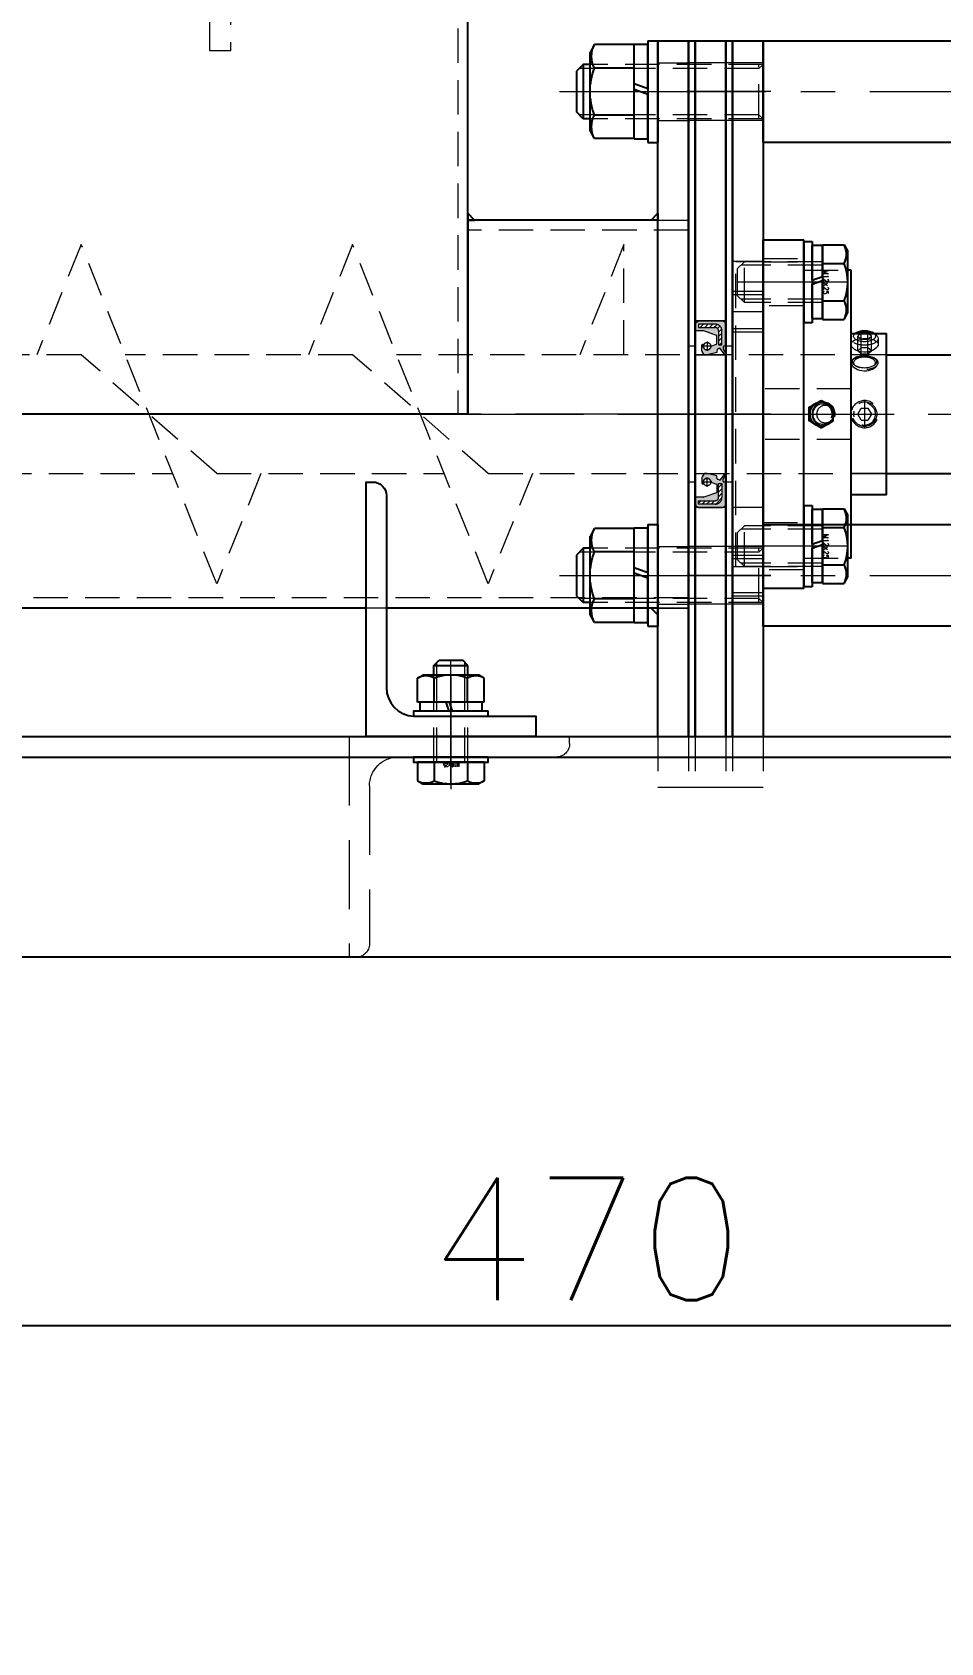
# Model space of a CAD drawing. Header units: millimetres. Extents: x 0 to 49006, y -7876 to 6995.
# Drawn here: x 31811.3 to 32079.1, y 2255.5 to 2730 of the extents above; entities that cross this region are included whole.
import ezdxf
from ezdxf import colors
from ezdxf.entities.mleader import LeaderData, LeaderLine
from ezdxf.enums import TextEntityAlignment as Align
from ezdxf.math import Vec2, Vec3

# ---------------------------------------------------------------- set-up
doc = ezdxf.new("R2010")
doc.units = ezdxf.units.MM
doc.header["$LTSCALE"] = 3.2
doc.header["$PDMODE"] = 99
doc.header["$PDSIZE"] = 1
for name, pattern in [('CENTER2', [28.575, 19.05, -3.175, 3.175, -3.175]), ('HIDDEN', [9.525, 6.35, -3.175]), ('HIDDEN2', [4.7625, 3.175, -1.5875])]:
    doc.linetypes.add(name, pattern=pattern)
for name, color, linetype, lineweight in [('01_外形線', 7, 'Continuous', 25), ('02_細線', 5, 'Continuous', 13), ('03_かくれ線', 6, 'HIDDEN2', 13), ('04_HIDDEN', 2, 'HIDDEN', 13), ('04_中心線', 1, 'CENTER2', 9), ('05_CENTER', 4, 'CENTER2', 13), ('08_DIM', 3, 'Continuous', 13)]:
    doc.layers.add(name, color=color, linetype=linetype, lineweight=lineweight)
doc.styles.add('KSS_TXT', font='txt.shx', dxfattribs={"bigfont": 'extfont2.shx'})
doc.styles.get("Standard").update_dxf_attribs({"font": 'txt.shx', "bigfont": 'extfont2.shx'})
doc.styles.add('寸法用', font='simplex.shx', dxfattribs={"width": 0.8, "bigfont": '@extfont2.shx'})
doc.dimstyles.new('KSS_DIM', dxfattribs={"dimscale": 12, "dimtxt": 3, "dimasz": 2.5, "dimexe": 1.25, "dimexo": 0.625, "dimtad": 1, "dimdsep": 46, "dimtxsty": 'KSS_TXT', "dimblk": 'OPEN30', "dimcen": 0, "dimazin": 2, "dimtfac": 0.75, "dimtmove": 0, "dimatfit": 3, "dimldrblk": 'OPEN30', "dimfxl": 1.25, "dimtolj": 1, "dimarcsym": 0})
pattern_1 = [(225, (44255.6421, 3018.9437), (0.67351921, -0.67351921), [])]

# ---------------------------------------------------------------- blocks, each defined once
blk = doc.blocks.new('_Open30')
at = {"color": 0, "linetype": 'ByBlock', "lineweight": -2}
for p, q in [((-1, 0.268), (0, 0)), ((0, 0), (-1, -0.268)), ((0, 0), (-1, 0))]:
    blk.add_line(p, q, dxfattribs=at)
blk = doc.blocks.new('*D1969')
at = {"layer": '08_DIM', "color": 0, "lineweight": -2, "transparency": 16777216}
for p, q in [((31997.22, 2947.45), (32527.08, 2947.45)), ((32512.08, 2647.45), (32512.08, 2917.45)), ((32279.87, 2617.45), (32527.08, 2617.45))]:
    blk.add_line(p, q, dxfattribs=at)
at = {"layer": 'Defpoints', "color": 0, "transparency": 16777216}
for p in [(31989.72, 2947.45), (32512.08, 2947.45), (32272.37, 2617.45)]:
    blk.add_point(p, dxfattribs=at)
at = {"layer": '08_DIM', "color": 0, "lineweight": -2, "transparency": 16777216, "xscale": 30, "yscale": 30, "zscale": 30}
for p, rotation in [((32512.08, 2947.45), 90), ((32512.08, 2617.45), 270)]:
    blk.add_blockref('_Open30', p, dxfattribs=dict(at, rotation=rotation))
at = {"layer": '08_DIM', "color": 0, "transparency": 16777216, "insert": (32486.58, 2782.45), "char_height": 36, "attachment_point": 5, "rotation": 90, "style": 'KSS_TXT'}
blk.add_mtext('\\A1;330', dxfattribs=at)
blk = doc.blocks.new('*D1971')
at = {"layer": '08_DIM', "color": 0, "lineweight": -2, "transparency": 16777216}
for p, q in [((31739.72, 2589.8), (31739.72, 2333.95)), ((32209.72, 2367.53), (32209.72, 2333.95)), ((31769.72, 2348.95), (32179.72, 2348.95))]:
    blk.add_line(p, q, dxfattribs=at)
at = {"layer": 'Defpoints', "color": 0, "transparency": 16777216}
for p in [(31739.72, 2597.3), (32209.72, 2375.03), (32209.72, 2348.95)]:
    blk.add_point(p, dxfattribs=at)
at = {"layer": '08_DIM', "color": 0, "lineweight": -2, "transparency": 16777216, "xscale": 30, "yscale": 30, "zscale": 30, "rotation": 180}
blk.add_blockref('_Open30', (31739.72, 2348.95), dxfattribs=at)
at = {"layer": '08_DIM', "color": 0, "lineweight": -2, "transparency": 16777216, "xscale": 30, "yscale": 30, "zscale": 30}
blk.add_blockref('_Open30', (32209.72, 2348.95), dxfattribs=at)
at = {"layer": '08_DIM', "color": 0, "transparency": 16777216, "insert": (31974.72, 2374.45), "char_height": 36, "attachment_point": 5, "style": 'KSS_TXT'}
blk.add_mtext('\\A1;470', dxfattribs=at)
blk = doc.blocks.new('A$C402B3D07_1_1')
at = {"color": 0}
for p, q in [((0, 0), (-65, 0)), ((-65, -2), (-65, 0)), ((0, 0), (0, -65)), ((-61, -6), (-14.5, -6)), ((-6, -14.5), (-6, -61)), ((-2, -65), (0, -65))]:
    blk.add_line(p, q, dxfattribs=at)
for centre, radius, start, end in [((-61, -2), 4, 180, 270), ((-14.5, -14.5), 8.5, 0, 90), ((-2, -61), 4, 180, 270)]:
    blk.add_arc(centre, radius, start, end, dxfattribs=at)
blk = doc.blocks.new('A$C7EEE41D5_1_1')
at = {"color": 0}
blk.add_line((30, 54), (580, 54), dxfattribs=at)
blk.add_lwpolyline([(30, 60), (580, 60), (580, -5), (30, -5)], close=True, dxfattribs=at)
at = {"layer": '05_CENTER'}
blk.add_line((370, 69.23), (370, 44.56), dxfattribs=at)
at = {"layer": '04_HIDDEN', "xscale": -1}
blk.add_blockref('A$C402B3D07_1_1', (340, 60), dxfattribs=at)
blk = doc.blocks.new('*D2017')
at = {"layer": '08_DIM', "color": 0, "lineweight": -2, "transparency": 16777216}
for p, q in [((31957.22, 5066.45), (32874.79, 5066.45)), ((32859.79, 502.45), (32859.79, 5036.45)), ((32867.29, 472.45), (32844.79, 472.45))]:
    blk.add_line(p, q, dxfattribs=at)
at = {"layer": 'Defpoints', "color": 0, "transparency": 16777216}
for p in [(31949.72, 5066.45), (32859.79, 5066.45), (32874.79, 472.45)]:
    blk.add_point(p, dxfattribs=at)
at = {"layer": '08_DIM', "color": 0, "lineweight": -2, "transparency": 16777216, "xscale": 30, "yscale": 30, "zscale": 30}
for p, rotation in [((32859.79, 5066.45), 90), ((32859.79, 472.45), 270)]:
    blk.add_blockref('_Open30', p, dxfattribs=dict(at, rotation=rotation))
at = {"layer": '08_DIM', "color": 0, "transparency": 16777216, "insert": (32834.29, 2769.45), "char_height": 36, "attachment_point": 5, "rotation": 90, "style": 'KSS_TXT'}
blk.add_mtext('\\A1;4594', dxfattribs=at)
blk = doc.blocks.new('AM_BALLOON1')
at = {"transparency": 16777216}
blk.add_circle((0, 0), 5, dxfattribs=at)
blk.add_attdef('B_NUMBER', text='', height=3, dxfattribs=at).set_placement((0, 0), align=Align.MIDDLE_CENTER)
blk = doc.blocks.new('_OPEN')
at = {"color": 0, "linetype": 'ByBlock'}
for p, q in [((-1, 0.167), (0, 0)), ((0, 0), (-1, -0.167)), ((0, 0), (-1, 0))]:
    blk.add_line(p, q, dxfattribs=at)

msp = doc.modelspace()

# ---------------------------------------------------------------- hatches: boundary and pattern name
at = {"layer": '03_かくれ線', "transparency": 33554521}
h = msp.add_hatch(color=256, dxfattribs=at)
h.dxf.hatch_style = 1
h.paths.add_polyline_path([(32011.322, 2637.453), (32012.986, 2638.102, 0.3088836), (32013.05, 2638.196), (32013.05, 2640.548, 0.3190695), (32012.982, 2640.642), (32009.222, 2641.953), (32006.822, 2641.953, -0.4142136), (32006.722, 2642.053), (32006.722, 2643.953), (32006.862, 2644.168), (32006.862, 2644.353, -0.5051343), (32006.992, 2644.448), (32007.697, 2644.935, -0.1522158), (32007.753, 2644.953), (32014.699, 2644.953, -0.1164338), (32014.743, 2644.942), (32015.667, 2644.48, -0.284079), (32015.722, 2644.391), (32015.722, 2637.553, -0.4142136), (32015.622, 2637.453), (32015.17, 2637.453, 0.4142136), (32014.92, 2637.203), (32014.92, 2636.623), (32015.722, 2635.228), (32015.43, 2634.953), (32014.074, 2636.834, 0.3459578), (32013.955, 2636.868), (32013.263, 2636.588, 0.2442226), (32013.174, 2636.482), (32013.05, 2635.944), (32013.05, 2635.615), (32010.222, 2634.953), (32009.385, 2634.953), (32008.739, 2635.943, -0.1455715), (32008.722, 2635.997), (32008.722, 2637.872, -0.4142136), (32008.822, 2637.972), (32009.253, 2637.972, 1.2821135)])
h.paths.add_polyline_path([(32013.616, 2637.838), (32014.616, 2637.838), (32014.616, 2641.953, 0.4142136), (32012.616, 2643.953), (32007.672, 2643.953), (32007.672, 2642.953), (32012.616, 2642.953, -0.4142136), (32013.616, 2641.953)], flags=16)
at = {"layer": '03_かくれ線'}
h = msp.add_hatch(dxfattribs=at)
h.set_pattern_fill('ANSI31', color=256, scale=0.3, angle=180)
h.set_pattern_definition(pattern_1)
h.paths.add_polyline_path([(32014.616, 2641.953), (32014.616, 2637.838), (32013.616, 2637.838), (32013.616, 2641.953, 0.4142136), (32012.616, 2642.953), (32007.672, 2642.953), (32007.672, 2643.953), (32012.616, 2643.953, -0.4142136)])
at = {"layer": '03_かくれ線', "transparency": 33554521}
h = msp.add_hatch(color=256, dxfattribs=at)
h.dxf.hatch_style = 1
h.paths.add_polyline_path([(32011.322, 2597.453), (32012.986, 2596.803, -0.3088836), (32013.05, 2596.709), (32013.05, 2594.357, -0.3190695), (32012.982, 2594.263), (32009.222, 2592.953), (32006.822, 2592.953, 0.4142136), (32006.722, 2592.853), (32006.722, 2590.953), (32006.862, 2590.738), (32006.862, 2590.553, 0.5051343), (32006.992, 2590.457), (32007.697, 2589.97, 0.1522158), (32007.753, 2589.953), (32014.699, 2589.953, 0.1164338), (32014.743, 2589.963), (32015.667, 2590.425, 0.284079), (32015.722, 2590.514), (32015.722, 2597.353, 0.4142136), (32015.622, 2597.453), (32015.17, 2597.453, -0.4142136), (32014.92, 2597.703), (32014.92, 2598.282), (32015.722, 2599.677), (32015.43, 2599.953), (32014.074, 2598.071, -0.3459578), (32013.955, 2598.037), (32013.263, 2598.318, -0.2442226), (32013.174, 2598.423), (32013.05, 2598.961), (32013.05, 2599.29), (32010.222, 2599.953), (32009.385, 2599.953), (32008.739, 2598.962, 0.1455715), (32008.722, 2598.908), (32008.722, 2597.033, 0.4142136), (32008.822, 2596.933), (32009.253, 2596.933, -1.2821135)])
h.paths.add_polyline_path([(32013.616, 2597.067), (32014.616, 2597.067), (32014.616, 2592.953, -0.4142136), (32012.616, 2590.953), (32007.672, 2590.953), (32007.672, 2591.953), (32012.616, 2591.953, 0.4142136), (32013.616, 2592.953)], flags=16)
at = {"layer": '03_かくれ線'}
h = msp.add_hatch(dxfattribs=at)
h.set_pattern_fill('ANSI31', color=256, scale=0.3, angle=180)
h.set_pattern_definition(pattern_1)
h.paths.add_polyline_path([(32014.616, 2592.953), (32014.616, 2597.067), (32013.616, 2597.067), (32013.616, 2592.953, -0.4142136), (32012.616, 2591.953), (32007.672, 2591.953), (32007.672, 2590.953), (32012.616, 2590.953, 0.4142136)])

# ---------------------------------------------------------------- linework, layer by layer
at = {"color": 0}
for p, q in [((31939.722, 2617.453), (31939.722, 2941.453)), ((31995.722, 2727.453), (32004.722, 2727.453)), ((31995.722, 2522.453), (31995.722, 2727.453)), ((32004.722, 2727.453), (32004.722, 2522.453)), ((31995.722, 2674.603), (31939.722, 2674.603)), ((31939.722, 2617.453), (31539.722, 2617.453)), ((31909.722, 2560.303), (31545.722, 2560.303)), ((31995.722, 2560.303), (31915.722, 2560.303))]:
    msp.add_line(p, q, dxfattribs=at)
for p, q in [((32004.722, 2522.453), (32004.722, 2727.453)), ((32004.722, 2727.453), (32006.722, 2727.453)), ((32006.722, 2522.453), (32006.722, 2727.453)), ((32006.722, 2727.453), (32015.722, 2727.453)), ((32006.722, 2727.453), (32006.722, 2522.453)), ((32015.722, 2727.453), (32015.722, 2522.453)), ((32015.722, 2522.453), (32015.722, 2727.453)), ((32015.722, 2727.453), (32017.722, 2727.453)), ((32017.722, 2522.453), (32017.722, 2727.453)), ((32017.722, 2727.453), (32026.722, 2727.453)), ((32017.722, 2727.453), (32017.722, 2522.453)), ((32026.722, 2727.453), (32026.722, 2522.453)), ((32063.122, 2634.953), (32125.322, 2634.953)), ((32063.122, 2599.953), (32125.322, 2599.953))]:
    msp.add_line(p, q)
msp.add_lwpolyline([(32026.722, 2727.453), (32176.722, 2727.453), (32176.722, 2697.453), (32026.722, 2697.453)], close=True)
for points in [[(31973.722, 2720.453), (31971.722, 2718.453)], [(31971.722, 2718.453), (31971.722, 2706.453)], [(31975.722, 2720.453), (31973.722, 2720.453)], [(31973.722, 2720.453), (31973.722, 2704.453)], [(31973.722, 2704.453), (31971.722, 2706.453)], [(31975.722, 2704.453), (31973.722, 2704.453)], [(31939.722, 2674.603), (31939.722, 2617.453), (31539.722, 2617.453), (31539.722, 2674.603)]]:
    msp.add_lwpolyline(points)
at = {"color": 3}
for points in [[(31939.722, 2674.603), (31941.722, 2674.603), (31941.722, 2674.603), (31939.722, 2676.603)], [(31995.722, 2674.603), (31993.722, 2674.603), (31993.722, 2674.603), (31995.722, 2676.603)], [(31995.722, 2560.303), (31993.722, 2560.303), (31993.722, 2560.303), (31995.722, 2558.303)]]:
    msp.add_lwpolyline(points, close=True, dxfattribs=at)
msp.add_lwpolyline([(31924.222, 2528.453), (31959.722, 2528.453), (31959.722, 2522.453), (31909.722, 2522.453), (31909.722, 2597.453), (31911.722, 2597.453, -0.4142136), (31915.722, 2593.453), (31915.722, 2536.953, 0.3971067), (31923.723, 2528.467)], format="xyb")
at = {"transparency": 33554534}
msp.add_lwpolyline([(32026.722, 2584.953), (32176.722, 2584.953), (32176.722, 2554.953), (32026.722, 2554.953)], close=True, dxfattribs=at)
for points in [[(31973.722, 2577.953), (31971.722, 2575.953)], [(31975.722, 2577.953), (31973.722, 2577.953)], [(31973.722, 2577.953), (31973.722, 2561.953)], [(31971.722, 2575.953), (31971.722, 2563.953)], [(31973.722, 2561.953), (31971.722, 2563.953)], [(31975.722, 2561.953), (31973.722, 2561.953)]]:
    msp.add_lwpolyline(points, dxfattribs=at)
at = {"layer": '01_外形線'}
for points in [[(31977.083, 2726.309), (31975.722, 2723.953)], [(31975.722, 2700.953), (31975.722, 2723.953)], [(31988.722, 2726.309), (31977.083, 2726.309)], [(31988.722, 2714.708), (31988.722, 2726.453)], [(31988.722, 2726.453), (31992.722, 2726.453)], [(31988.722, 2698.596), (31988.722, 2726.309)], [(31992.722, 2727.453), (31992.722, 2697.453)], [(31992.722, 2727.453), (31995.722, 2727.453)], [(31992.722, 2713.253), (31992.722, 2726.453)], [(31995.722, 2727.453), (31995.722, 2697.453)], [(31988.722, 2719.381), (31977.083, 2719.381)], [(31992.722, 2713.253), (31988.722, 2714.708)], [(31988.722, 2698.453), (31988.722, 2713.108)], [(31992.722, 2711.653), (31988.722, 2713.108)], [(31992.722, 2698.453), (31992.722, 2711.653)], [(31988.722, 2705.524), (31977.083, 2705.524)], [(31977.083, 2698.596), (31975.722, 2700.953)], [(31988.722, 2698.596), (31977.083, 2698.596)], [(31992.722, 2698.453), (31988.722, 2698.453)], [(31992.722, 2697.453), (31995.722, 2697.453)], [(32026.722, 2566.062), (32026.722, 2668.843)], [(32026.722, 2668.843), (32038.722, 2668.843)], [(32038.722, 2617.453), (32038.722, 2668.843)], [(32038.722, 2668.343), (32038.722, 2644.343)], [(32038.722, 2668.343), (32041.222, 2668.343)], [(32041.222, 2668.343), (32041.222, 2644.343)], [(32041.222, 2656.943), (32041.222, 2667.093)], [(32044.222, 2667.093), (32041.222, 2667.093)], [(32044.222, 2667.313), (32050.585, 2667.313)], [(32044.222, 2667.313), (32044.222, 2645.374)], [(32044.222, 2658.035), (32044.222, 2667.093)], [(32050.585, 2667.313), (32051.722, 2665.343)], [(32044.222, 2661.828), (32050.585, 2661.828)], [(32051.722, 2647.343), (32051.722, 2665.343)], [(32041.222, 2656.943), (32044.222, 2658.035)], [(32041.222, 2655.743), (32044.222, 2656.835)], [(32044.222, 2645.593), (32044.222, 2656.835)], [(32052.722, 2659.853), (32051.722, 2659.853)], [(32052.722, 2575.053), (32052.722, 2659.853)], [(32041.222, 2645.593), (32041.222, 2655.743)], [(32044.222, 2650.859), (32050.585, 2650.859)], [(32050.585, 2645.374), (32051.722, 2647.343)], [(32041.222, 2644.343), (32038.722, 2644.343)], [(32041.222, 2645.593), (32044.222, 2645.593)], [(32044.222, 2645.374), (32050.585, 2645.374)], [(32052.722, 2641.178), (32063.122, 2641.178)], [(32053.356, 2640.893), (32053.759, 2641.178)], [(32053.759, 2641.178), (32053.983, 2641.335)], [(32059.262, 2641.335), (32059.485, 2641.178)], [(32059.485, 2641.178), (32059.888, 2640.893)], [(32063.122, 2593.728), (32063.122, 2641.178)], [(32038.722, 2566.062), (32038.722, 2617.453)], [(32038.722, 2590.562), (32038.722, 2566.562)], [(32038.722, 2590.562), (32041.222, 2590.562)], [(32041.222, 2590.562), (32041.222, 2566.562)], [(32063.122, 2593.728), (32052.722, 2593.728)], [(32041.222, 2579.162), (32041.222, 2589.312)], [(32044.222, 2589.312), (32041.222, 2589.312)], [(32044.222, 2589.531), (32050.585, 2589.531)], [(32044.222, 2589.531), (32044.222, 2567.592)], [(32044.222, 2580.254), (32044.222, 2589.312)], [(32050.585, 2589.531), (32051.722, 2587.562)], [(32051.722, 2569.562), (32051.722, 2587.562)], [(32044.222, 2584.046), (32050.585, 2584.046)], [(32041.222, 2579.162), (32044.222, 2580.254)], [(32041.222, 2577.962), (32044.222, 2579.054)], [(32041.222, 2567.812), (32041.222, 2577.962)], [(32044.222, 2567.812), (32044.222, 2579.054)], [(32044.222, 2573.077), (32050.585, 2573.077)], [(32052.722, 2575.053), (32051.722, 2575.053)], [(32041.222, 2567.812), (32044.222, 2567.812)], [(32044.222, 2567.592), (32050.585, 2567.592)], [(32050.585, 2567.592), (32051.722, 2569.562)], [(32038.722, 2566.062), (32026.722, 2566.062)], [(32041.222, 2566.562), (32038.722, 2566.562)], [(31929.722, 2543.453), (31931.222, 2544.953)], [(31929.722, 2543.453), (31939.722, 2543.453)], [(31929.722, 2540.603), (31929.722, 2543.453)], [(31931.222, 2544.953), (31938.222, 2544.953)], [(31939.722, 2543.453), (31938.222, 2544.953)], [(31939.722, 2540.603), (31939.722, 2543.453)], [(31924.907, 2539.699), (31926.472, 2540.603)], [(31924.907, 2532.603), (31924.907, 2539.699)], [(31942.972, 2540.603), (31926.472, 2540.603)], [(31929.815, 2532.603), (31929.815, 2539.699)], [(31939.63, 2532.603), (31939.63, 2539.699)], [(31944.537, 2539.699), (31942.972, 2540.603)], [(31944.537, 2532.603), (31944.537, 2539.699)], [(31944.537, 2532.603), (31924.907, 2532.603)], [(31933.312, 2532.603), (31925.522, 2532.603)], [(31925.522, 2532.603), (31925.522, 2529.953)], [(31934.222, 2529.953), (31925.522, 2529.953)], [(31934.222, 2529.953), (31933.312, 2532.603)], [(31943.922, 2532.603), (31934.312, 2532.603)], [(31935.222, 2529.953), (31934.312, 2532.603)], [(31943.922, 2529.953), (31935.222, 2529.953)], [(31943.922, 2529.953), (31943.922, 2532.603)], [(31924.907, 2514.953), (31924.907, 2509.456)], [(31944.537, 2514.953), (31924.907, 2514.953)], [(31929.815, 2514.953), (31929.815, 2509.456)], [(31939.63, 2514.953), (31939.63, 2509.456)], [(31944.537, 2514.953), (31944.537, 2509.456)], [(31924.907, 2509.456), (31926.472, 2508.553)], [(31926.472, 2508.553), (31942.972, 2508.553)], [(31944.537, 2509.456), (31942.972, 2508.553)]]:
    msp.add_lwpolyline(points, dxfattribs=at)
for points in [[(31977.083, 2719.381, -0.2679491), (31977.083, 2726.309)], [(31977.083, 2705.524, -0.1963667), (31977.083, 2719.381)], [(31977.083, 2698.596, -0.2679491), (31977.083, 2705.524)], [(32050.585, 2661.828, 0.2679491), (32050.585, 2667.313)], [(32050.585, 2650.859, 0.2073316), (32050.585, 2661.828)], [(32050.585, 2645.374, 0.2679491), (32050.585, 2650.859)], [(32050.585, 2584.046, 0.2679491), (32050.585, 2589.531)], [(32050.585, 2573.077, 0.2073316), (32050.585, 2584.046)], [(32050.585, 2567.592, 0.2679491), (32050.585, 2573.077)], [(31929.815, 2539.699, 0.2679491), (31924.907, 2539.699)], [(31939.63, 2539.699, 0.1841118), (31929.815, 2539.699)], [(31944.537, 2539.699, 0.2679491), (31939.63, 2539.699)], [(31924.907, 2509.456, 0.2679491), (31929.815, 2509.456)], [(31929.815, 2509.456, 0.1841118), (31939.63, 2509.456)], [(31939.63, 2509.456, 0.2679491), (31944.537, 2509.456)]]:
    msp.add_lwpolyline(points, format="xyb", dxfattribs=at)
at = {"layer": '01_外形線', "transparency": 33554534}
for points in [[(31977.083, 2583.809), (31975.722, 2581.453)], [(31975.722, 2558.453), (31975.722, 2581.453)], [(31988.722, 2583.809), (31977.083, 2583.809)], [(31988.722, 2572.208), (31988.722, 2583.953)], [(31988.722, 2583.953), (31992.722, 2583.953)], [(31988.722, 2556.096), (31988.722, 2583.809)], [(31992.722, 2584.953), (31992.722, 2554.953)], [(31992.722, 2584.953), (31995.722, 2584.953)], [(31992.722, 2570.753), (31992.722, 2583.953)], [(31995.722, 2584.953), (31995.722, 2554.953)], [(31988.722, 2576.881), (31977.083, 2576.881)], [(31992.722, 2570.753), (31988.722, 2572.208)], [(31988.722, 2555.953), (31988.722, 2570.608)], [(31992.722, 2569.153), (31988.722, 2570.608)], [(31992.722, 2555.953), (31992.722, 2569.153)], [(31988.722, 2563.024), (31977.083, 2563.024)], [(31977.083, 2556.096), (31975.722, 2558.453)], [(31988.722, 2556.096), (31977.083, 2556.096)], [(31992.722, 2555.953), (31988.722, 2555.953)], [(31992.722, 2554.953), (31995.722, 2554.953)]]:
    msp.add_lwpolyline(points, dxfattribs=at)
for points in [[(31977.083, 2576.881, -0.2679491), (31977.083, 2583.809)], [(31977.083, 2563.024, -0.1963667), (31977.083, 2576.881)], [(31977.083, 2556.096, -0.2679491), (31977.083, 2563.024)]]:
    msp.add_lwpolyline(points, format="xyb", dxfattribs=at)
at = {"layer": '01_外形線'}
for points in [[(31923.722, 2528.453), (31945.722, 2528.453), (31945.722, 2529.953), (31923.722, 2529.953)], [(31945.722, 2516.453), (31923.722, 2516.453), (31923.722, 2514.953), (31945.722, 2514.953)]]:
    msp.add_lwpolyline(points, close=True, dxfattribs=at)
at = {"layer": '01_外形線', "extrusion": (0, 0, -1)}
for centre, major_axis, start_param, end_param in [((32056.622, 2639.738), (4, 0), 3.945084, 5.479694), ((32056.622, 2640.402), (3.233, 0), 3.7570724, 5.6677056)]:
    msp.add_ellipse(centre, major_axis=major_axis, ratio=0.5, start_param=start_param, end_param=end_param, dxfattribs=at)
at = {"layer": '02_細線'}
for points in [[(31975.722, 2719.253), (31972.522, 2719.253)], [(31975.722, 2705.653), (31972.522, 2705.653)], [(31930.622, 2540.603), (31930.622, 2544.353)], [(31938.822, 2540.603), (31938.822, 2544.353)]]:
    msp.add_lwpolyline(points, dxfattribs=at)
at = {"layer": '02_細線', "transparency": 33554534}
for points in [[(31975.722, 2576.753), (31972.522, 2576.753)], [(31975.722, 2563.153), (31972.522, 2563.153)]]:
    msp.add_lwpolyline(points, dxfattribs=at)
at = {"layer": '03_かくれ線'}
for p, q in [((31936.722, 2944.453), (31936.722, 2617.453)), ((31995.722, 2720.953), (32004.722, 2720.953)), ((32006.722, 2720.953), (32004.722, 2720.953)), ((32015.722, 2720.953), (32006.722, 2720.953)), ((32017.722, 2720.953), (32015.722, 2720.953)), ((32026.722, 2720.953), (32017.722, 2720.953)), ((31995.722, 2703.953), (32004.722, 2703.953)), ((32006.722, 2703.953), (32004.722, 2703.953)), ((32015.722, 2703.953), (32006.722, 2703.953)), ((32017.722, 2703.953), (32015.722, 2703.953)), ((32026.722, 2703.953), (32017.722, 2703.953)), ((32004.722, 2671.603), (31939.722, 2671.603)), ((31995.722, 2674.603), (32004.722, 2674.603)), ((31995.722, 2674.603), (32004.722, 2674.603)), ((32004.722, 2674.603), (32004.722, 2560.303)), ((31825.722, 2667.453), (31812.722, 2634.953)), ((31865.722, 2567.453), (31825.722, 2667.453)), ((31905.722, 2667.453), (31892.722, 2634.953)), ((31945.722, 2567.453), (31905.722, 2667.453)), ((31985.722, 2667.453), (31972.722, 2634.953)), ((31985.722, 2634.953), (31985.722, 2667.453)), ((32026.722, 2662.453), (32017.722, 2662.453)), ((32017.722, 2653.675), (32026.722, 2653.675)), ((32017.722, 2652.675), (32026.722, 2652.675)), ((32015.722, 2644.953), (32006.722, 2644.953)), ((32017.722, 2642.675), (32026.722, 2642.675)), ((32017.722, 2641.675), (32026.722, 2641.675)), ((31865.722, 2599.953), (31825.722, 2634.953)), ((31945.722, 2599.953), (31905.722, 2634.953)), ((32006.722, 2637.453), (32004.722, 2637.453)), ((32017.722, 2637.453), (32015.722, 2637.453)), ((31878.722, 2599.953), (31865.722, 2567.453)), ((31945.722, 2599.953), (32063.122, 2599.953)), ((31958.722, 2599.953), (31945.722, 2567.453)), ((32006.722, 2597.453), (32004.722, 2597.453)), ((32017.722, 2597.453), (32015.722, 2597.453)), ((32015.722, 2589.953), (32006.722, 2589.953)), ((32026.722, 2589.953), (32017.722, 2589.953)), ((31995.722, 2578.453), (32004.722, 2578.453)), ((32006.722, 2578.453), (32004.722, 2578.453)), ((32015.722, 2578.453), (32006.722, 2578.453)), ((32017.722, 2578.453), (32015.722, 2578.453)), ((32026.722, 2578.453), (32017.722, 2578.453)), ((32017.722, 2575.893), (32026.722, 2575.893)), ((32017.722, 2574.893), (32026.722, 2574.893)), ((32026.722, 2572.453), (32017.722, 2572.453)), ((32004.722, 2563.303), (31079.722, 2563.303)), ((32017.722, 2564.893), (32026.722, 2564.893)), ((32017.722, 2563.893), (32026.722, 2563.893)), ((31915.722, 2560.303), (31909.722, 2560.303)), ((31995.722, 2561.453), (32004.722, 2561.453)), ((31995.722, 2560.303), (32004.722, 2560.303)), ((32004.722, 2560.303), (31995.722, 2560.303)), ((31995.722, 2560.303), (32004.722, 2560.303)), ((32006.722, 2561.453), (32004.722, 2561.453)), ((32015.722, 2561.453), (32006.722, 2561.453)), ((32017.722, 2561.453), (32015.722, 2561.453)), ((32026.722, 2561.453), (32017.722, 2561.453)), ((31995.722, 2522.453), (31995.722, 2507.453)), ((32004.722, 2522.453), (32004.722, 2507.453)), ((32004.722, 2522.453), (32004.722, 2507.453)), ((32006.722, 2522.453), (32006.722, 2507.453)), ((32006.722, 2522.453), (32006.722, 2507.453)), ((32015.722, 2522.453), (32015.722, 2507.453)), ((32015.722, 2522.453), (32015.722, 2507.453)), ((32017.722, 2522.453), (32017.722, 2507.453)), ((32017.722, 2522.453), (32017.722, 2507.453)), ((32026.722, 2522.453), (32026.722, 2507.453)), ((32004.722, 2507.453), (31995.722, 2507.453)), ((32006.722, 2507.453), (32004.722, 2507.453)), ((32015.722, 2507.453), (32006.722, 2507.453)), ((32017.722, 2507.453), (32015.722, 2507.453)), ((32026.722, 2507.453), (32017.722, 2507.453))]:
    msp.add_line(p, q, dxfattribs=at)
msp.add_lwpolyline([(31863.722, 2724.453), (31863.722, 2879.453), (31869.722, 2879.453), (31869.722, 2724.453)], close=True, dxfattribs=at)
for points in [[(32026.722, 2720.453), (31975.722, 2720.453)], [(32025.522, 2719.253), (31975.722, 2719.253)], [(32025.522, 2704.453), (32025.522, 2720.453)], [(32025.522, 2719.253), (32026.722, 2720.453)], [(32025.522, 2705.653), (31975.722, 2705.653)], [(32026.722, 2704.453), (31975.722, 2704.453)], [(32025.522, 2705.653), (32026.722, 2704.453)], [(32018.722, 2572.453), (32018.722, 2662.453)], [(32018.722, 2662.453), (32026.722, 2662.453)], [(32021.222, 2662.343), (32019.222, 2660.343)], [(32044.222, 2662.343), (32021.222, 2662.343)], [(32021.222, 2650.343), (32021.222, 2662.343)], [(32026.722, 2663.343), (32038.722, 2663.343)], [(32026.722, 2662.346), (32038.722, 2662.346)], [(32019.222, 2652.343), (32019.222, 2660.343)], [(32044.222, 2661.343), (32020.222, 2661.343)], [(32038.722, 2659.853), (32051.722, 2659.853)], [(32021.222, 2650.343), (32019.222, 2652.343)], [(32044.222, 2651.343), (32020.222, 2651.343)], [(32044.222, 2650.343), (32021.222, 2650.343)], [(32038.722, 2649.343), (32026.722, 2649.343)], [(32052.622, 2637.998), (32052.622, 2639.738)], [(32052.622, 2637.999), (32052.671, 2638.301), (32052.828, 2638.603), (32053.09, 2638.873), (32053.449, 2639.108), (32053.902, 2639.307), (32054.43, 2639.467), (32055.026, 2639.586), (32055.668, 2639.664), (32056.142, 2639.695), (32056.622, 2639.705)], [(32060.622, 2637.999), (32060.598, 2637.778), (32060.471, 2637.433), (32060.238, 2637.09), (32059.904, 2636.76), (32059.479, 2636.455), (32058.968, 2636.187), (32058.39, 2635.969), (32057.76, 2635.812), (32057.097, 2635.723), (32056.429, 2635.708), (32055.766, 2635.765), (32055.131, 2635.89), (32054.538, 2636.078), (32053.999, 2636.322), (32053.532, 2636.611), (32053.149, 2636.936), (32052.864, 2637.28), (32052.688, 2637.63), (32052.623, 2637.976), (32052.622, 2637.999)], [(32055.612, 2641.277), (32054.602, 2640.402)], [(32054.602, 2636.072), (32054.602, 2640.402)], [(32054.602, 2640.402), (32055.612, 2639.527)], [(32055.612, 2641.277), (32057.633, 2641.277)], [(32055.612, 2635.197), (32055.612, 2641.277)], [(32055.612, 2639.527), (32057.633, 2639.527)], [(32056.622, 2639.705), (32057.288, 2639.685), (32057.936, 2639.626), (32058.545, 2639.527), (32059.101, 2639.388), (32059.591, 2639.208), (32059.998, 2638.988), (32060.311, 2638.728), (32060.52, 2638.435), (32060.615, 2638.116), (32060.622, 2637.999)], [(32058.643, 2640.402), (32057.633, 2641.277)], [(32057.633, 2635.197), (32057.633, 2641.277)], [(32057.633, 2639.527), (32058.643, 2640.402)], [(32058.643, 2636.072), (32058.643, 2640.402)], [(32060.622, 2639.738), (32060.622, 2637.997)], [(31825.722, 2634.953), (31758.722, 2634.953)], [(31905.722, 2634.953), (31838.722, 2634.953)], [(32063.122, 2634.953), (31918.722, 2634.953)], [(32006.722, 2634.953), (32015.722, 2634.953)], [(32060.622, 2632.608), (32060.567, 2632.928), (32060.403, 2633.218), (32060.136, 2633.472), (32059.775, 2633.688), (32059.319, 2633.867), (32058.789, 2634.007), (32058.188, 2634.109), (32057.542, 2634.175), (32056.878, 2634.204), (32056.208, 2634.2), (32055.562, 2634.164), (32054.947, 2634.094), (32054.373, 2633.988), (32053.86, 2633.846), (32053.413, 2633.66), (32053.057, 2633.433), (32052.802, 2633.166), (32052.708, 2633.003)], [(32063.122, 2634.953), (32052.722, 2634.953)], [(32053.356, 2633.763), (32053.669, 2633.984)], [(32055.612, 2636.947), (32054.602, 2636.072)], [(32054.602, 2636.072), (32055.612, 2635.197)], [(32057.633, 2636.947), (32055.612, 2636.947)], [(32055.612, 2635.197), (32057.633, 2635.197)], [(32058.643, 2636.072), (32057.633, 2636.947)], [(32057.633, 2635.197), (32058.643, 2636.072)], [(32059.575, 2633.984), (32059.888, 2633.763)], [(32052.708, 2633.003), (32052.656, 2632.862), (32052.622, 2632.608)], [(32052.622, 2632.608), (32052.643, 2632.402), (32052.704, 2632.19), (32052.718, 2632.155)], [(32052.718, 2632.155), (32052.889, 2631.84), (32053.173, 2631.494), (32053.555, 2631.16), (32054.022, 2630.858), (32054.572, 2630.596), (32055.182, 2630.394), (32055.831, 2630.263), (32056.503, 2630.208), (32057.163, 2630.233), (32057.808, 2630.332), (32058.417, 2630.501), (32058.976, 2630.73), (32059.482, 2631.015), (32059.908, 2631.338), (32060.246, 2631.691), (32060.481, 2632.054), (32060.587, 2632.335), (32060.622, 2632.608)], [(32053.983, 2631.675), (32053.669, 2631.896)], [(32059.575, 2631.896), (32059.262, 2631.675)], [(32052.722, 2624.953), (32026.722, 2624.953)], [(32040.175, 2617.453), (32040.176, 2617.596), (32040.181, 2618.068), (32040.192, 2618.536), (32040.23, 2619.473)], [(32040.23, 2619.473), (32041.899, 2620.484)], [(32040.23, 2619.473), (32040.545, 2619.473)], [(32042.323, 2620.484), (32040.545, 2619.473)], [(32040.545, 2619.473), (32040.567, 2618.982), (32040.584, 2618.483), (32040.595, 2617.97), (32040.599, 2617.453)], [(32041.899, 2620.484), (32043.677, 2621.494)], [(32043.992, 2621.494), (32042.323, 2620.484)], [(32043.677, 2621.494), (32045.346, 2620.484)], [(32043.677, 2621.494), (32043.992, 2621.494)], [(32045.115, 2620.863), (32043.992, 2621.494)], [(32045.769, 2620.484), (32045.115, 2620.863)], [(32045.346, 2620.484), (32047.123, 2619.473)], [(32047.19, 2619.628), (32045.769, 2620.484)], [(32047.123, 2619.473), (32047.101, 2618.982), (32047.084, 2618.483), (32047.073, 2617.97), (32047.069, 2617.453)], [(32047.123, 2619.473), (32047.439, 2619.473)], [(32047.439, 2619.473), (32047.19, 2619.628)], [(32047.449, 2619.266), (32047.439, 2619.473)], [(32047.489, 2617.981), (32047.487, 2618.068), (32047.476, 2618.536), (32047.449, 2619.266)], [(32054.602, 2617.453), (32055.612, 2619.203)], [(32055.612, 2619.203), (32057.633, 2619.203)], [(32057.633, 2619.203), (32058.643, 2617.453)], [(32040.23, 2615.432), (32040.207, 2615.923), (32040.19, 2616.422), (32040.179, 2616.935), (32040.175, 2617.453)], [(32041.899, 2614.421), (32040.23, 2615.432)], [(32040.23, 2615.432), (32040.545, 2615.432)], [(32040.599, 2617.453), (32040.599, 2617.309), (32040.594, 2616.837), (32040.583, 2616.369), (32040.545, 2615.432)], [(32040.545, 2615.432), (32042.323, 2614.421)], [(32043.677, 2613.411), (32041.899, 2614.421)], [(32042.323, 2614.421), (32043.992, 2613.411)], [(32045.346, 2614.421), (32043.677, 2613.411)], [(32045.113, 2614.041), (32045.769, 2614.421)], [(32047.123, 2615.432), (32045.346, 2614.421)], [(32045.769, 2614.421), (32047.194, 2615.28)], [(32047.069, 2617.453), (32047.069, 2617.309), (32047.075, 2616.837), (32047.086, 2616.369), (32047.123, 2615.432)], [(32047.123, 2615.432), (32047.439, 2615.432)], [(32047.194, 2615.28), (32047.439, 2615.432)], [(32047.439, 2615.432), (32047.449, 2615.642)], [(32047.449, 2615.642), (32047.461, 2615.923), (32047.478, 2616.422), (32047.489, 2616.935), (32047.493, 2617.453)], [(32047.493, 2617.453), (32047.489, 2617.981)], [(32055.612, 2615.703), (32054.602, 2617.453)], [(32055.612, 2615.703), (32057.633, 2615.703)], [(32058.643, 2617.453), (32057.633, 2615.703)], [(32052.722, 2609.953), (32026.722, 2609.953)], [(32043.677, 2613.411), (32043.992, 2613.411)], [(32043.992, 2613.411), (32045.113, 2614.041)], [(31785.722, 2599.953), (31852.722, 2599.953)], [(31865.722, 2599.953), (31932.722, 2599.953)], [(32006.722, 2599.953), (32015.722, 2599.953)], [(32063.122, 2599.953), (32052.722, 2599.953)], [(32021.222, 2584.562), (32019.222, 2582.562)], [(32019.222, 2574.562), (32019.222, 2582.562)], [(32044.222, 2583.562), (32020.222, 2583.562)], [(32044.222, 2584.562), (32021.222, 2584.562)], [(32021.222, 2572.562), (32021.222, 2584.562)], [(32026.722, 2585.562), (32038.722, 2585.562)], [(32026.722, 2572.453), (32018.722, 2572.453)], [(32021.222, 2572.562), (32019.222, 2574.562)], [(32044.222, 2573.562), (32020.222, 2573.562)], [(32044.222, 2572.562), (32021.222, 2572.562)], [(32026.722, 2572.559), (32038.722, 2572.559)], [(32038.722, 2571.562), (32026.722, 2571.562)], [(32038.722, 2575.053), (32051.722, 2575.053)], [(31929.722, 2514.953), (31929.722, 2540.603)], [(31930.622, 2514.953), (31930.622, 2540.603)], [(31938.822, 2514.953), (31938.822, 2540.603)], [(31939.722, 2514.953), (31939.722, 2540.603)]]:
    msp.add_lwpolyline(points, dxfattribs=at)
for points in [[(32013.05, 2635.615), (32010.222, 2634.953), (32009.385, 2634.953), (32008.739, 2635.943, -0.1455715), (32008.722, 2635.997), (32008.722, 2637.872, -0.4142136), (32008.822, 2637.972), (32009.253, 2637.972, 1.2821135), (32011.322, 2637.453), (32012.986, 2638.102, 0.3088836), (32013.05, 2638.196), (32013.05, 2640.548, 0.3190695), (32012.982, 2640.642), (32009.238, 2641.947, 0.0840374), (32009.205, 2641.953), (32006.822, 2641.953, -0.4142136), (32006.722, 2642.053), (32006.722, 2643.953), (32006.862, 2644.168), (32006.862, 2644.353, -0.4142136), (32006.962, 2644.453), (32006.998, 2644.453), (32007.697, 2644.935, -0.1522158), (32007.753, 2644.953), (32014.699, 2644.953, -0.1164338), (32014.743, 2644.942), (32015.667, 2644.48, -0.284079), (32015.722, 2644.391), (32015.722, 2637.553, -0.4142136), (32015.622, 2637.453), (32015.17, 2637.453, 0.4142136), (32014.92, 2637.203), (32014.92, 2636.623), (32015.722, 2635.228), (32015.43, 2634.953), (32014.074, 2636.834, 0.3459578), (32013.955, 2636.868), (32013.263, 2636.588, 0.2442226), (32013.174, 2636.482), (32013.05, 2635.944)], [(32007.672, 2642.953), (32012.616, 2642.953, -0.4142136), (32013.616, 2641.953), (32013.616, 2637.838), (32014.616, 2637.838), (32014.616, 2641.953, 0.4142136), (32012.616, 2643.953), (32007.672, 2643.953)], [(32013.05, 2599.29), (32010.222, 2599.953), (32009.385, 2599.953), (32008.739, 2598.962, 0.1455715), (32008.722, 2598.908), (32008.722, 2597.033, 0.4142136), (32008.822, 2596.933), (32009.253, 2596.933, -1.2821135), (32011.322, 2597.453), (32012.986, 2596.803, -0.3088836), (32013.05, 2596.709), (32013.05, 2594.357, -0.3190695), (32012.982, 2594.263), (32009.238, 2592.958, -0.0840374), (32009.205, 2592.953), (32006.822, 2592.953, 0.4142136), (32006.722, 2592.853), (32006.722, 2590.953), (32006.862, 2590.738), (32006.862, 2590.553, 0.4142136), (32006.962, 2590.453), (32006.998, 2590.453), (32007.697, 2589.97, 0.1522158), (32007.753, 2589.953), (32014.699, 2589.953, 0.1164338), (32014.743, 2589.963), (32015.667, 2590.425, 0.284079), (32015.722, 2590.514), (32015.722, 2597.353, 0.4142136), (32015.622, 2597.453), (32015.17, 2597.453, -0.4142136), (32014.92, 2597.703), (32014.92, 2598.282), (32015.722, 2599.677), (32015.43, 2599.953), (32014.074, 2598.071, -0.3459578), (32013.955, 2598.037), (32013.263, 2598.318, -0.2442226), (32013.174, 2598.423), (32013.05, 2598.961)], [(32007.672, 2591.953), (32012.616, 2591.953, 0.4142136), (32013.616, 2592.953), (32013.616, 2597.067), (32014.616, 2597.067), (32014.616, 2592.953, -0.4142136), (32012.616, 2590.953), (32007.672, 2590.953)]]:
    msp.add_lwpolyline(points, format="xyb", close=True, dxfattribs=at)
for points in [[(32006.722, 2617.453), (32006.722, 2642.053), (32006.722, 2643.953), (32006.862, 2644.168), (32006.862, 2644.353, -0.4142136), (32006.962, 2644.453), (32006.998, 2644.453), (32007.697, 2644.935, -0.1522158), (32007.753, 2644.953), (32014.699, 2644.953, -0.1164338), (32014.743, 2644.942), (32015.667, 2644.48, -0.284079), (32015.722, 2644.391), (32015.722, 2637.553), (32015.722, 2617.453)], [(32052.722, 2618.341, -8.8881944), (32052.722, 2616.564)], [(32053.499, 2616.616, -3.7320508), (32055.786, 2614.33)], [(32006.722, 2617.453), (32006.722, 2592.853), (32006.722, 2590.953), (32006.862, 2590.738), (32006.862, 2590.553, 0.4142136), (32006.962, 2590.453), (32006.998, 2590.453), (32007.697, 2589.97, 0.1522158), (32007.753, 2589.953), (32014.699, 2589.953, 0.1164338), (32014.743, 2589.963), (32015.667, 2590.425, 0.284079), (32015.722, 2590.514), (32015.722, 2597.353), (32015.722, 2617.453)], [(32052.722, 2616.564, -0.1125088), (32052.722, 2618.341)]]:
    msp.add_lwpolyline(points, format="xyb", dxfattribs=at)
at = {"layer": '03_かくれ線', "transparency": 33554534}
for points in [[(32026.722, 2577.953), (31975.722, 2577.953)], [(32025.522, 2576.753), (31975.722, 2576.753)], [(32025.522, 2561.953), (32025.522, 2577.953)], [(32025.522, 2576.753), (32026.722, 2577.953)], [(32025.522, 2563.153), (31975.722, 2563.153)], [(32026.722, 2561.953), (31975.722, 2561.953)], [(32025.522, 2563.153), (32026.722, 2561.953)]]:
    msp.add_lwpolyline(points, dxfattribs=at)
at = {"layer": '03_かくれ線'}
for centre, radius in [((32010.222, 2637.453), 1.1), ((32056.622, 2617.453), 3.616), ((32010.222, 2597.453), 1.1)]:
    msp.add_circle(centre, radius, dxfattribs=at)
at = {"layer": '03_かくれ線', "extrusion": (0, 0, -1)}
for centre, major_axis, ratio, start_param, end_param in [((32056.622, 2639.738), (4, 0), 0.5, 5.479694, 10.2282693), ((32056.622, 2640.402), (3.233, 0), 0.5, 5.6677056, 10.0402577), ((32044.046, 2617.453), (0, -3.5), 0.9848078, 1.5707963, 2.6179939), ((32044.046, 2617.453), (0, -3.5), 0.9848078, 2.6179939, 3.2929318), ((32044.046, 2617.453), (0, -3.5), 0.9848078, 3.2929318, 3.6651914), ((32044.046, 2617.453), (0, -3.5), 0.9848078, 3.6651914, 4.712389), ((32044.046, 2617.453), (0, -3.5), 0.9848078, 0.5235988, 1.5707963), ((32044.046, 2617.453), (0, -3.5), 0.9848078, 6.1318461, 6.8067841), ((32044.046, 2617.453), (0, -3.5), 0.9848078, 5.7595865, 6.1318461), ((32044.046, 2617.453), (0, -3.5), 0.9848078, 4.712389, 5.7595865)]:
    msp.add_ellipse(centre, major_axis=major_axis, ratio=ratio, start_param=start_param, end_param=end_param, dxfattribs=at)
for centre, major_axis, ratio in [((32056.622, 2632.608), (4, 0), 0.5), ((32056.622, 2632.94), (-3.616, 0), 0.5), ((32056.622, 2632.608), (3.233, 0), 0.5), ((32043.622, 2617.453), (0, 3.5), 0.9848078), ((32044.56, 2617.453), (0, 3.46), 0.9848078), ((32044.256, 2617.453), (0, 2.96), 0.9848078), ((32045.029, 2617.453), (0, 2.56), 0.9848078)]:
    msp.add_ellipse(centre, major_axis=major_axis, ratio=ratio, dxfattribs=at)
at = {"layer": '04_中心線'}
for p, q in [((31966.722, 2712.453), (32214.722, 2712.453)), ((31985.725, 2712.453), (32015.099, 2712.453)), ((32007.222, 2712.453), (32004.222, 2712.453)), ((32017.972, 2712.453), (32004.472, 2712.453)), ((32018.222, 2712.453), (32015.222, 2712.453)), ((32028.972, 2712.453), (32015.472, 2712.453)), ((32017.722, 2647.675), (32026.722, 2647.675)), ((32014.722, 2617.453), (31069.722, 2617.453)), ((31089.839, 2617.453), (32302.722, 2617.453)), ((31985.725, 2617.453), (32015.099, 2617.453)), ((32007.222, 2617.453), (32004.222, 2617.453)), ((32017.972, 2617.453), (32004.472, 2617.453)), ((32018.222, 2617.453), (32015.222, 2617.453)), ((32028.972, 2617.453), (32015.472, 2617.453)), ((31985.725, 2569.953), (32015.099, 2569.953)), ((32007.222, 2569.953), (32004.222, 2569.953)), ((32017.972, 2569.953), (32004.472, 2569.953)), ((32018.222, 2569.953), (32015.222, 2569.953)), ((32028.972, 2569.953), (32015.472, 2569.953)), ((32015.472, 2569.893), (32028.972, 2569.893)), ((31934.722, 2540.469), (31934.722, 2510.469))]:
    msp.add_line(p, q, dxfattribs=at)
at = {"layer": '04_中心線', "transparency": 33554534}
msp.add_line((31966.722, 2569.953), (32214.722, 2569.953), dxfattribs=at)
at = {"layer": '04_中心線'}
for points in [[(31975.722, 2712.453), (31988.722, 2712.453)], [(31988.722, 2712.453), (31992.722, 2712.453)], [(31992.722, 2712.453), (31995.722, 2712.453)], [(32051.722, 2656.343), (32019.222, 2656.343)], [(32039.322, 2656.343), (32026.122, 2656.343)], [(32041.222, 2656.343), (32038.722, 2656.343)], [(32010.222, 2638.828), (32010.222, 2636.078)], [(32011.597, 2637.453), (32008.847, 2637.453)], [(32056.622, 2621.653), (32056.622, 2613.253)], [(32017.972, 2617.453), (32004.472, 2617.453)], [(32016.502, 2617.453), (32065.342, 2617.453)], [(32011.597, 2597.453), (32008.847, 2597.453)], [(32010.222, 2596.078), (32010.222, 2598.828)], [(32051.722, 2578.562), (32019.222, 2578.562)], [(32039.322, 2578.562), (32026.122, 2578.562)], [(32041.222, 2578.562), (32038.722, 2578.562)], [(31934.722, 2508.553), (31934.722, 2544.953)], [(31934.722, 2540.603), (31934.722, 2532.603)], [(31934.722, 2532.603), (31934.722, 2529.953)], [(31934.722, 2529.953), (31934.722, 2528.453)]]:
    msp.add_lwpolyline(points, dxfattribs=at)
at = {"layer": '04_中心線', "transparency": 33554534}
for points in [[(31975.722, 2569.953), (31988.722, 2569.953)], [(31988.722, 2569.953), (31992.722, 2569.953)], [(31992.722, 2569.953), (31995.722, 2569.953)]]:
    msp.add_lwpolyline(points, dxfattribs=at)

# ---------------------------------------------------------------- block references
msp.add_blockref('A$C7EEE41D5_1_1', (31564.722, 2462.453))

# ---------------------------------------------------------------- texts
at = {"layer": '03_かくれ線', "style": '寸法用', "width": 0.8}
for s, height, rotation, p in [('M12×25', 1.5, 270, (32044.522, 2659.909)), ('M12×25', 1.5, 270, (32044.522, 2582.127)), ('M10×25', 1, 180, (31937.314, 2514.59))]:
    msp.add_text(s, height=height, rotation=rotation, dxfattribs=at).set_placement(p)

# ---------------------------------------------------------------- dimensions: what is measured, and where the dimension line sits
at = {"layer": '08_DIM', "color": 1}
for base, p1, p2, picture, middle in [((32859.793, 5066.453), (32874.793, 472.453), (31949.722, 5066.453), '*D2017', (32834.293, 2769.453)), ((32512.079, 2947.453), (32272.369, 2617.453), (31989.722, 2947.453), '*D1969', (32486.579, 2782.453))]:
    dim = msp.add_linear_dim(base=base, p1=p1, p2=p2, angle=90, dimstyle='KSS_DIM', override={"dimscale": 12}, dxfattribs=at)
    dim.commit()
    dim.dimension.update_dxf_attribs({"geometry": picture, "text_midpoint": middle})
dim = msp.add_linear_dim(base=(32209.722, 2348.951), p1=(31739.722, 2597.3), p2=(32209.722, 2375.034), dimstyle='KSS_DIM', override={"dimscale": 12}, dxfattribs=at)
dim.commit()
dim.dimension.update_dxf_attribs({"geometry": '*D1971', "text_midpoint": (31974.722, 2374.451)})

# ---------------------------------------------------------------- leaders
at = {"layer": '08_DIM'}
ml = msp.add_multileader_block('Standard', dxfattribs=at)
ml.set_content('AM_BALLOON1', color=256, scale=10)
ml.set_attribute('B_NUMBER', 'H', width=0)
ml.set_leader_properties(color=256, linetype='ByLayer', lineweight=-1)
ml.set_arrow_properties(name='OPEN')
ml.build(insert=Vec2(0, 0))
ml.multileader.update_dxf_attribs({"leader_type": 0, "has_dogleg": 0, "text_right_attachment_type": 6, "dogleg_length": 0, "arrow_head_size": 20, "scale": 10, "block_connection_type": 1})
ctx = ml.context
ctx.base_point, ctx.scale, ctx.char_height, ctx.arrow_head_size, ctx.landing_gap_size, ctx.plane_origin = Vec3(34758.24, 4676.115), 10, 40, 20, 20, Vec3(34837.832, 4676.156)
ctx.right_attachment, ctx.attachment_type = 6, 1
notes = []
notes.append((ctx, [(0, (0, 0, 0), (0, 0), (1, 0), 1, [])]))
ctx.block.insert = Vec3(34758.24, 4676.115)
ml = msp.add_multileader_block('Standard', dxfattribs=at)
ml.set_content('AM_BALLOON1', color=256, scale=10)
ml.set_attribute('B_NUMBER', 'G', width=0)
ml.set_leader_properties(color=256, linetype='ByLayer', lineweight=-1)
ml.set_arrow_properties(name='OPEN')
ml.build(insert=Vec2(0, 0))
ml.multileader.update_dxf_attribs({"leader_type": 0, "has_dogleg": 0, "text_right_attachment_type": 6, "dogleg_length": 0, "arrow_head_size": 20, "scale": 10, "block_connection_type": 1})
ctx = ml.context
ctx.base_point, ctx.scale, ctx.char_height, ctx.arrow_head_size, ctx.landing_gap_size, ctx.plane_origin = Vec3(34758.24, 4537.505), 10, 40, 20, 20, Vec3(34837.832, 4537.546)
ctx.right_attachment, ctx.attachment_type = 6, 1
notes.append((ctx, [(0, (0, 0, 0), (0, 0), (1, 0), 1, [])]))
ctx.block.insert = Vec3(34758.24, 4537.505)
ml = msp.add_multileader_block('Standard', dxfattribs=at)
ml.set_content('AM_BALLOON1', color=256, scale=10)
ml.set_attribute('B_NUMBER', 'F', width=0)
ml.set_leader_properties(color=256, linetype='ByLayer', lineweight=-1)
ml.set_arrow_properties(name='OPEN')
ml.build(insert=Vec2(0, 0))
ml.multileader.update_dxf_attribs({"leader_type": 0, "has_dogleg": 0, "text_right_attachment_type": 6, "dogleg_length": 0, "arrow_head_size": 20, "scale": 10, "block_connection_type": 1})
ctx = ml.context
ctx.base_point, ctx.scale, ctx.char_height, ctx.arrow_head_size, ctx.landing_gap_size, ctx.plane_origin = Vec3(34758.24, 4398.895), 10, 40, 20, 20, Vec3(34837.832, 4398.936)
ctx.right_attachment, ctx.attachment_type = 6, 1
notes.append((ctx, [(0, (0, 0, 0), (0, 0), (1, 0), 1, [])]))
ctx.block.insert = Vec3(34758.24, 4398.895)
ml = msp.add_multileader_block('Standard', dxfattribs=at)
ml.set_content('AM_BALLOON1', color=256, scale=10)
ml.set_attribute('B_NUMBER', 'E', width=0)
ml.set_leader_properties(color=256, linetype='ByLayer', lineweight=-1)
ml.set_arrow_properties(name='OPEN')
ml.build(insert=Vec2(0, 0))
ml.multileader.update_dxf_attribs({"leader_type": 0, "has_dogleg": 0, "text_right_attachment_type": 6, "dogleg_length": 0, "arrow_head_size": 20, "scale": 10, "block_connection_type": 1})
ctx = ml.context
ctx.base_point, ctx.scale, ctx.char_height, ctx.arrow_head_size, ctx.landing_gap_size, ctx.plane_origin = Vec3(34758.24, 4260.285), 10, 40, 20, 20, Vec3(34837.832, 4260.325)
ctx.right_attachment, ctx.attachment_type = 6, 1
notes.append((ctx, [(0, (0, 0, 0), (0, 0), (1, 0), 1, [])]))
ctx.block.insert = Vec3(34758.24, 4260.285)
ml = msp.add_multileader_block('Standard', dxfattribs=at)
ml.set_content('AM_BALLOON1', color=256, scale=10)
ml.set_attribute('B_NUMBER', 'T', width=0)
ml.set_leader_properties(color=256, linetype='ByLayer', lineweight=-1)
ml.set_arrow_properties(name='OPEN')
ml.build(insert=Vec2(0, 0))
ml.multileader.update_dxf_attribs({"leader_type": 0, "has_dogleg": 0, "text_right_attachment_type": 6, "dogleg_length": 0, "arrow_head_size": 20, "scale": 10, "block_connection_type": 1})
ctx = ml.context
ctx.base_point, ctx.scale, ctx.char_height, ctx.arrow_head_size, ctx.landing_gap_size, ctx.plane_origin = Vec3(34888.38, 3645.663), 10, 40, 20, 20, Vec3(34967.973, 3645.704)
ctx.right_attachment, ctx.attachment_type = 6, 1
notes.append((ctx, [(0, (0, 0, 0), (0, 0), (1, 0), 1, [])]))
ctx.block.insert = Vec3(34888.38, 3645.663)
for ctx, leaders in notes:
    for number, flags, end, landing, length, lines in leaders:
        leader = LeaderData()
        leader.index, (leader.has_last_leader_line, leader.has_dogleg_vector, leader.attachment_direction) = number, flags
        leader.last_leader_point, leader.dogleg_vector, leader.dogleg_length = Vec3(end), Vec3(landing), length
        for number, points, colour, breaks in lines:
            line = LeaderLine()
            line.index, line.vertices, line.color, line.breaks = number, Vec3.list(points), colors.encode_raw_color(colour), breaks
            leader.lines.append(line)
        ctx.leaders.append(leader)

doc.saveas('drawing.dxf')
